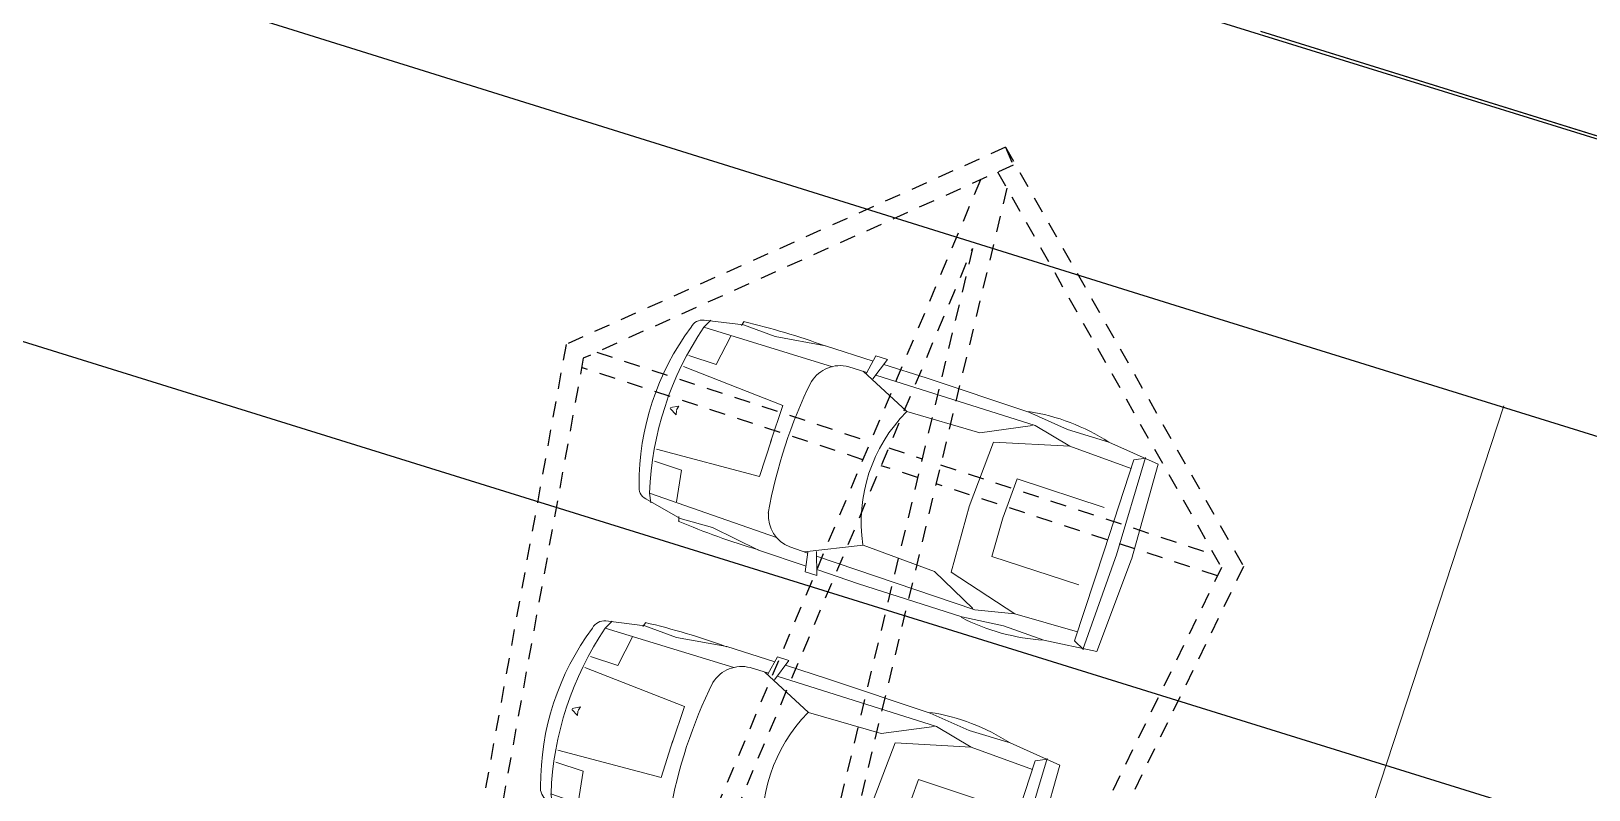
# Model space of a CAD drawing. Header units: millimetres. Extents: x 547073 to 557369, y 9424164 to 9429566.
# Drawn here: x 548942.98 to 548955.08, y 9427727.47 to 9427733.36 of the extents above; entities that cross this region are included whole.
import ezdxf
from ezdxf.enums import TextEntityAlignment as Align

# ---------------------------------------------------------------- set-up
doc = ezdxf.new("R2010")
doc.units = ezdxf.units.MM
doc.linetypes.add('HIDDEN2', pattern=[0.1875, 0.125, -0.0625])
doc.layers.add('- Hatch', color=7, linetype='Continuous', lineweight=9, true_color=0x636363)
for name, color, linetype, lineweight in [('a_MUEBLE', 3, 'Continuous', 5), ('textos', 52, 'Continuous', 20), ('trazado manzanas', 6, 'Continuous', 25), ('VEREDAS PATTY', 9, 'Continuous', 20), ('ZZZ - ELEVACIÓN 6', 250, 'Continuous', 5)]:
    doc.layers.add(name, color=color, linetype=linetype, lineweight=lineweight)
doc.layers.add('VEREDAS PP', color=9, linetype='Continuous')
doc.styles.add('- Txt K', font='verdana.ttf', dxfattribs={"height": 0.15})

# ---------------------------------------------------------------- blocks, each defined once
blk = doc.blocks.new('ca_auto143')
at = {"layer": '- Hatch', "linetype": 'ByBlock'}
for p, q in [((61.6, 67.8), (55.5, 85.6)), ((55.5, 85.6), (64.9, 85.6)), ((64.9, 85.6), (67.8, 70.4)), ((-172.9, -2.8), (-169.7, 73.9)), ((-169.7, 73.9), (-127.8, 78.3)), ((-158.7, 75.7), (-160.7, -3.1)), ((-159.1, 75.4), (-150.6, 71.2)), ((-127.8, 78.3), (-94.4, 77.5)), ((-99.9, 65.8), (-69.4, 72.6)), ((-94.4, 77.5), (-61.5, 80.9)), ((-69.4, 72.6), (60.4, 71.2)), ((-61.5, 80.9), (22.6, 81.4)), ((22.6, 81.4), (57, 81.2)), ((65.7, 81.1), (104.7, 80.8)), ((104.7, 80.8), (144, 75.4)), ((144, 75.4), (170.2, 76.4)), ((170.2, 76.4), (200.3, 70.4)), ((170.6, 78.7), (171.6, 75.3)), ((-150.6, 71.2), (-150.6, -3)), ((-99.9, 65.8), (-150.6, 64.1)), ((-99.9, 65.8), (-42.8, 50.4)), ((-30.3, 54), (-67.6, 72)), ((70.6, 71.1), (28.6, 52)), ((67.6, 71.2), (82.4, 71)), ((94.4, 67), (198.9, 65.1)), ((176.8, 65.1), (180.7, 40.5)), ((198.9, 65.1), (195.5, 71.9)), ((-42.8, 50.4), (-40.3, -3)), ((28.6, 52), (-30.3, 54)), ((180.7, 40.5), (203, 40.5)), ((-140.1, 28.9), (-69, 29.1)), ((-69, 29.1), (-67.9, -2.8)), ((204.4, 31.1), (121.6, 26.4)), ((121.6, 26.4), (121.8, -3.7)), ((199, -2.4), (198.2, 0.9)), ((198.2, 0.9), (204, -2.2)), ((-172.9, -2.5), (-169.7, -79.2)), ((-158.7, -81), (-160.7, -2.2)), ((-150.6, -76.5), (-150.6, -2.3)), ((-69, -34.4), (-67.9, -2.5)), ((-42.8, -55.8), (-40.3, -2.3)), ((121.6, -31.7), (121.8, -1.6)), ((199, -2.9), (198.2, -6.2)), ((198.2, -6.2), (204, -3.1)), ((-140.1, -34.2), (-69, -34.4)), ((204.4, -36.4), (121.6, -31.7)), ((176.8, -70.4), (180.7, -45.8)), ((180.7, -45.8), (203, -45.8)), ((-99.9, -71.2), (-42.8, -55.8)), ((-30.3, -59.3), (-67.6, -77.4)), ((28.6, -57.3), (-30.3, -59.3)), ((70.6, -76.4), (28.6, -57.3)), ((-99.9, -71.2), (-150.6, -69.4)), ((-99.9, -71.2), (-69.4, -78)), ((94.4, -72.4), (198.9, -70.4)), ((198.9, -70.4), (195.5, -77.2)), ((-169.7, -79.2), (-127.8, -83.6)), ((-159.1, -80.8), (-150.6, -76.5)), ((-127.8, -83.6), (-94.4, -82.8)), ((-94.4, -82.8), (-61.5, -86.2)), ((-69.4, -78), (60.4, -76.6)), ((61.6, -73.1), (55.5, -90.9)), ((64.9, -90.9), (67.8, -75.7)), ((67.6, -76.5), (82.4, -76.3)), ((104.7, -86.1), (144, -80.7)), ((144, -80.7), (170.2, -81.7)), ((170.2, -81.7), (200.3, -75.7)), ((170.6, -84), (171.6, -80.6)), ((-61.5, -86.2), (22.6, -86.8)), ((22.6, -86.8), (57, -86.5)), ((55.5, -90.9), (64.9, -90.9)), ((65.7, -86.4), (104.7, -86.1))]:
    blk.add_line(p, q, dxfattribs=at)
for centre, radius, start, end in [((-86.9, -78.1), 161.6, 80.8054, 104.642), ((123.2, -475.6), 556.5, 85.0805, 91.8902), ((80.8, 44.7), 26.3, 13.928, 86.4903), ((-37.1, -2.7), 245.5, 343.9881, 16.0119), ((198.3, 60.4), 10.2, 9.1082, 78.6925), ((15.3, -2.7), 203.6, 341.4744, 18.5256), ((-79.4, -2.7), 121.1, 333.3754, 26.6246), ((-271.5, -2.7), 381.7, 351.9077, 8.0923), ((80.8, -50), 26.3, 273.5097, 346.072), ((198.3, -65.7), 10.2, 281.3075, 350.8918), ((-86.9, 72.8), 161.6, 255.358, 279.1946), ((123.2, 470.3), 556.5, 268.1098, 274.9195)]:
    blk.add_arc(centre, radius, start, end, dxfattribs=at)
blk = doc.blocks.new('XWX')
at = {"layer": 'ZZZ - ELEVACIÓN 6', "color": 30, "linetype": 'HIDDEN2', "lineweight": 25, "true_color": 0xf57a00, "transparency": 33554684}
for points in [[(543631.718, 9428089.14), (543628.95, 9428086.623)], [(543631.718, 9428089.14), (543634.487, 9428086.623)], [(543631.817, 9428089.027), (543629.11, 9428086.562)], [(543631.718, 9428088.94), (543634.327, 9428086.562)], [(543631.611, 9428088.839), (543630.526, 9428075.548), (543630.468, 9428074.839), (543630.619, 9428074.84), (543631.718, 9428088.314)], [(543631.826, 9428088.842), (543632.968, 9428074.839)], [(543631.718, 9428088.314), (543632.818, 9428074.84)], [(543628.95, 9428086.623), (543629.718, 9428081.045)], [(543634.487, 9428086.623), (543633.718, 9428081.045)], [(543629.11, 9428086.562), (543629.86, 9428081.12)], [(543634.327, 9428086.562), (543633.577, 9428081.12)]]:
    blk.add_lwpolyline(points, dxfattribs=at)
at = {"layer": 'ZZZ - ELEVACIÓN 6', "linetype": 'HIDDEN2', "lineweight": 25, "transparency": 33554684}
blk.add_lwpolyline([(543631.718, 9428089.14), (543631.817, 9428089.027)], dxfattribs=at)
at = {"layer": 'ZZZ - ELEVACIÓN 6', "color": 220, "linetype": 'HIDDEN2', "lineweight": 25, "true_color": 0xff29c9, "transparency": 33554684}
for points in [[(543629.195, 9428086.64), (543631.431, 9428086.64)], [(543631.582, 9428086.64), (543631.855, 9428086.64)], [(543632.005, 9428086.64), (543634.241, 9428086.64)], [(543631.419, 9428086.49), (543629.119, 9428086.49)], [(543631.867, 9428086.49), (543631.569, 9428086.49)], [(543634.317, 9428086.49), (543632.018, 9428086.49)]]:
    blk.add_lwpolyline(points, dxfattribs=at)
at = {"layer": 'a_MUEBLE', "xscale": -0.0099999999999982, "yscale": 0.0099999999999982, "zscale": 0.0099999999999982}
for p in [(543631.914, 9428086.432), (543631.914, 9428083.974)]:
    blk.add_blockref('ca_auto143', p, dxfattribs=at)
at = {"layer": 'textos', "style": '- Txt K'}
blk.add_attdef('+0.15', text='', height=0.135, rotation=270, dxfattribs=at).set_placement((543633.748, 9428082.323), align=Align.BOTTOM_LEFT)

msp = doc.modelspace()

# ---------------------------------------------------------------- linework, layer by layer
at = {"layer": 'trazado manzanas'}
msp.add_lwpolyline([(548962.297, 9428025.117), (548937.836, 9428030.34, 0.072138), (548927.551, 9427735.722), (548985.144, 9427717.833, -0.000003), (548983.176, 9427733.359, -0.043029), (548977.87, 9427900.257, -0.0039), (548978.811, 9427915.394, -0.026834), (548991.652, 9428018.85)], format="xyb", close=True, dxfattribs=at)
for points in [[(548956.134, 9427729.904), (548951.868, 9427731.229), (548930.983, 9427737.747, -0.231678), (548927.145, 9427741.369, -0.003476), (548923.015, 9427749.973), (548921.348, 9427753.426, -0.025973), (548917.122, 9427860.42, 0.072713), (548921.901, 9427878.276), (548922.592, 9427896.159, -0.005839), (548924.006, 9427920.101), (548929.906, 9427918.466, 0.005535), (548928.586, 9427895.903, -0.020436), (548928.585, 9427895.875, -0.020436)], [(548930.832, 9427759.435, 0.279024), (548951.513, 9427733.648), (548980.327, 9427724.723), (548984.589, 9427731.418, 0.171657), (548985.002, 9427733.241, -0.044948), (548980.079, 9427907.214, -0.028894)], [(548952.53, 9427733.358), (548980.327, 9427724.723, -0.218901), (548975.377, 9427723.927), (548958.425, 9427729.192)]]:
    msp.add_lwpolyline(points, format="xyb", dxfattribs=at)
at = {"layer": 'VEREDAS PATTY', "color": 252}
msp.add_lwpolyline([(548950.188, 9427717.541), (548954.419, 9427730.45)], dxfattribs=at)
at = {"layer": 'VEREDAS PP'}
msp.add_line((548952.53, 9427733.358), (548989.736, 9427721.801), dxfattribs=at)

# ---------------------------------------------------------------- block references
at = {"rotation": 341.8571738103507}
msp.add_blockref('XWX', (-2903436.198, 637657.03), dxfattribs=at)

doc.saveas('drawing.dxf')
